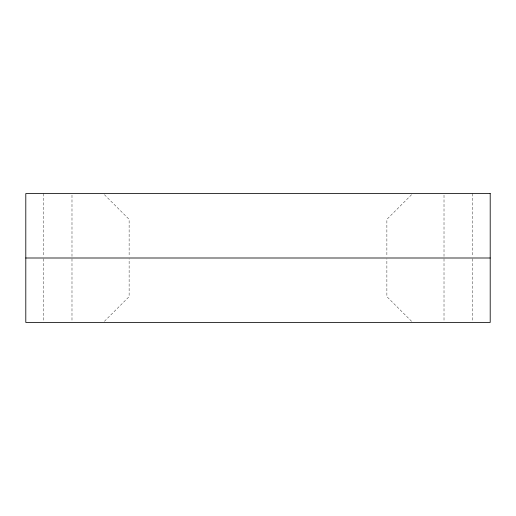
<?xml version="1.0" encoding="UTF-8"?>
<svg xmlns="http://www.w3.org/2000/svg" width="516" height="516" viewBox="0 0 516 516"><rect width="100%" height="100%" fill="white"/><g stroke="black" fill="none" stroke-linecap="round" stroke-linejoin="round"><path stroke-width="0.39" stroke-dasharray="2.58 1.94" d="M104.413 321.32L129.123 296.661L129.123 258.806M411.587 194.68L386.877 219.339L386.877 256.387M411.587 321.32L386.877 296.661L386.877 258.806M104.413 194.68L129.123 219.339L129.123 256.387M472.527 193.565L472.527 256.387M472.527 258.806L472.527 320.829M444.012 195.171L444.012 256.387M444.012 258.806L444.012 320.829M71.988 195.171L71.988 256.387M71.988 258.806L71.988 320.829M43.473 193.565L43.473 256.387M43.473 258.806L43.473 320.829"/><path stroke-width="0.77" d="M25.8 258L490.2 258M490.2 193.565L25.8 193.565L25.8 322.435L490.2 322.435L490.2 193.565"/></g></svg>
